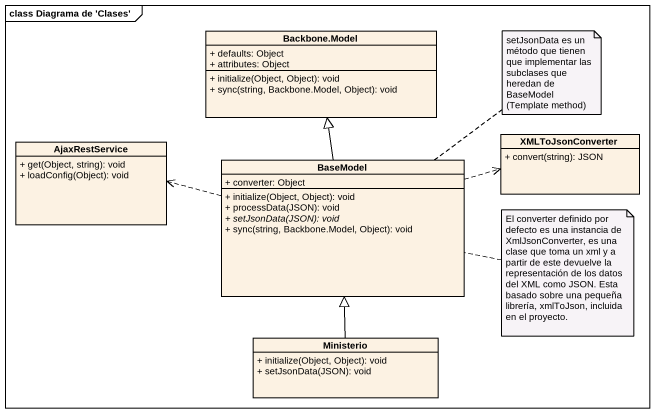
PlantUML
@startuml
mainframe class Diagrama de 'Clases'
hide circle
hide empty members
skinparam classAttributeIconSize 0
class "Backbone.Model" as Backbone_Model {
  + defaults: Object
  + attributes: Object
  + initialize(Object, Object): void
  + sync(string, Backbone.Model, Object): void
}
class AjaxRestService {
  + get(Object, string): void
  + loadConfig(Object): void
}
class XMLToJsonConverter {
  + convert(string): JSON
}
class BaseModel {
  + converter: Object
  + initialize(Object, Object): void
  + processData(JSON): void
  {abstract} + setJsonData(JSON): void
  + sync(string, Backbone.Model, Object): void
}
class Ministerio {
  + initialize(Object, Object): void
  + setJsonData(JSON): void
}
BaseModel -up-|> Backbone_Model
BaseModel .left.> AjaxRestService
BaseModel .right.> XMLToJsonConverter
Ministerio -up-|> BaseModel
note top of BaseModel : setJsonData es un método que tienen que implementar las subclases que heredan de BaseModel (Template method)
note right of BaseModel : El converter definido por defecto es una instancia de XmlJsonConverter, es una clase que toma un xml y a partir de este devuelve la representación de los datos del XML como JSON. Esta basado sobre una pequeña librería, xmlToJson, incluida en el proyecto.
@enduml
